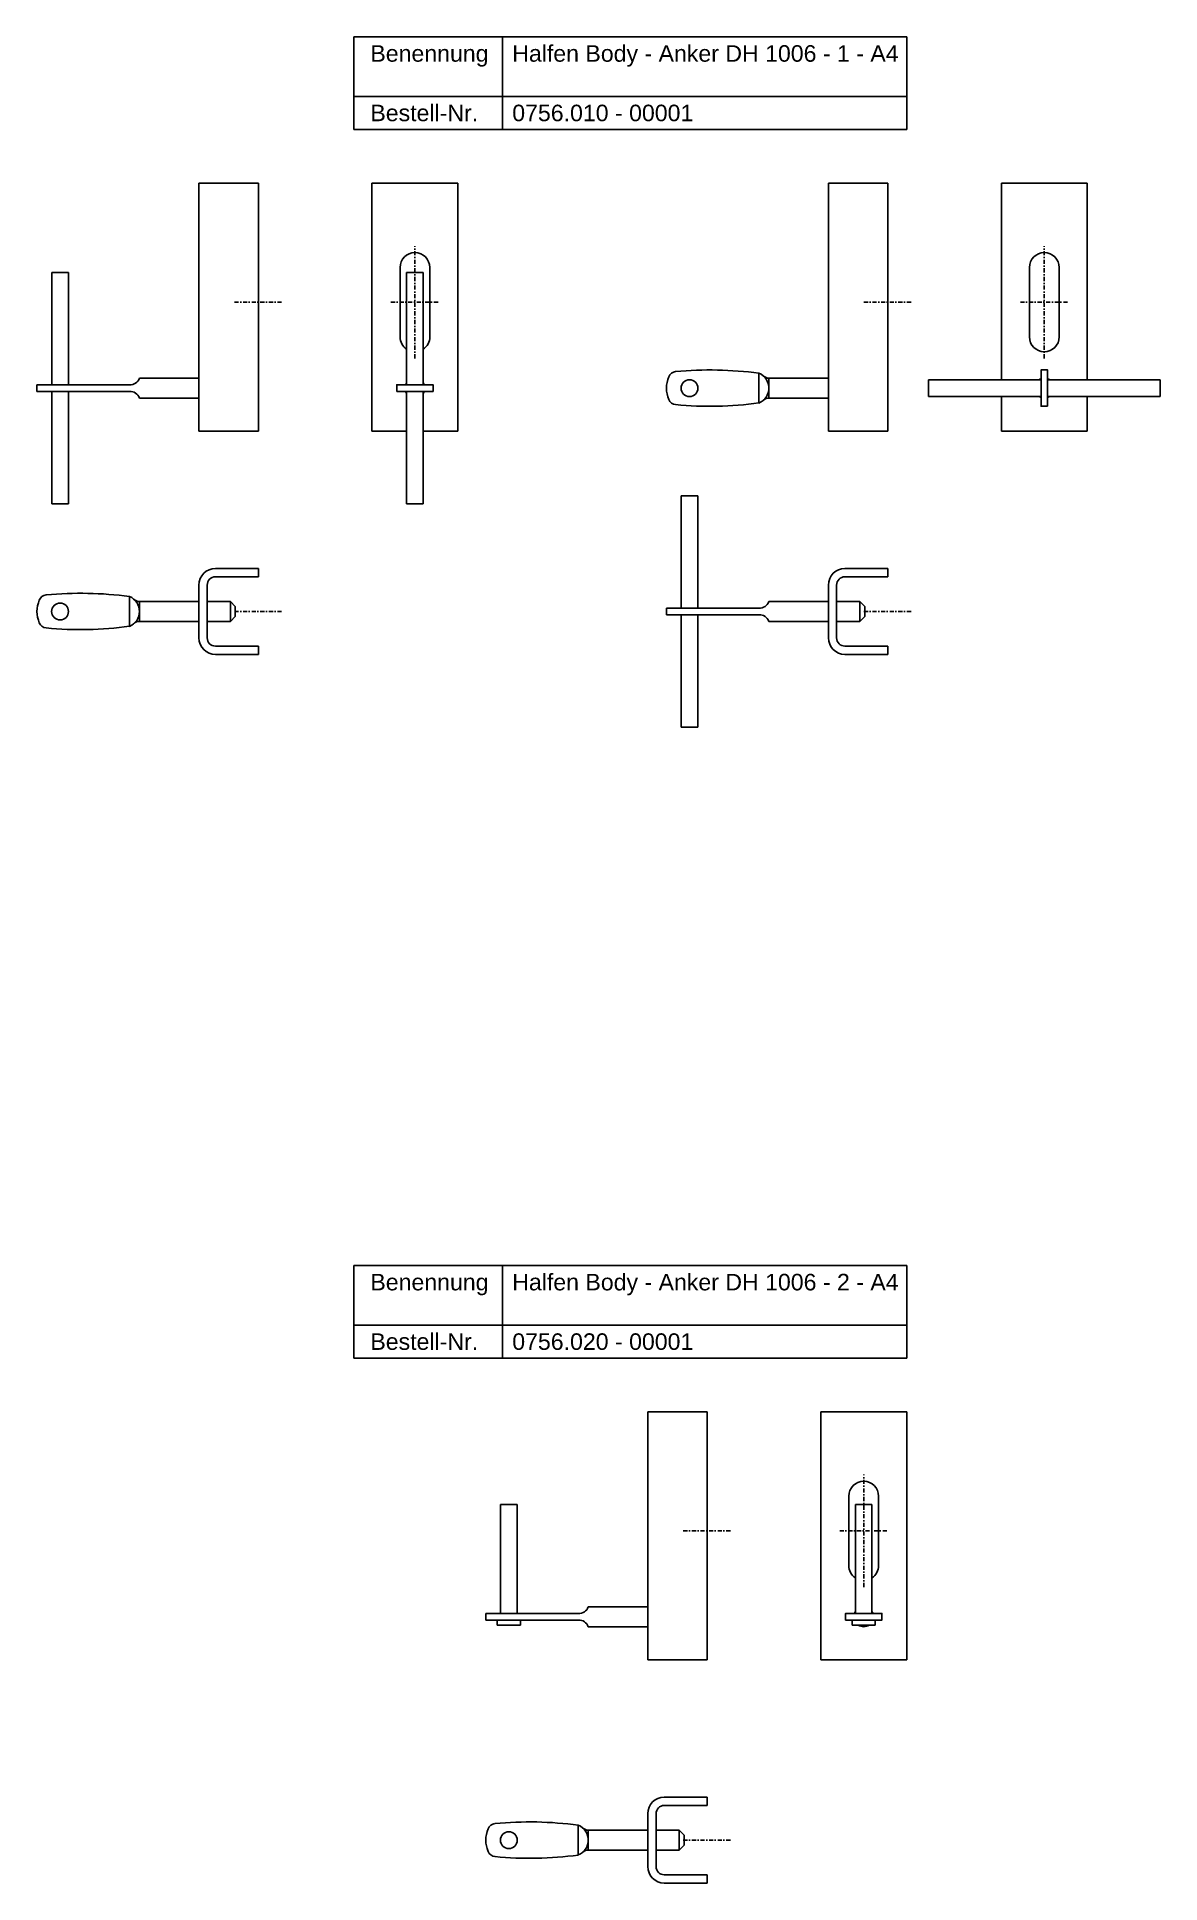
# Model space of a CAD drawing. Header units: millimetres. Extents: x -1741 to -1401, y 268 to 826.
import ezdxf

# ---------------------------------------------------------------- set-up
doc = ezdxf.new("R2010")
doc.units = ezdxf.units.MM
doc.header["$LTSCALE"] = 10
doc.linetypes.add('STRICHPUNKT2', pattern=[0.5, 0.25, -0.125, 0, -0.125])
doc.layers.add('HALFEN', color=2, linetype='Continuous')
doc.styles.add('ARIAL50', font='ARIAL.TTF', dxfattribs={"height": 5})

msp = doc.modelspace()

# ---------------------------------------------------------------- linework, layer by layer
at = {"layer": 'HALFEN'}
for p, q in [((-1645.28, 826.41), (-1478.08, 826.41)), ((-1645.28, 798.41), (-1645.28, 826.41)), ((-1600.32, 798.41), (-1600.32, 826.41)), ((-1478.08, 798.41), (-1478.08, 826.41)), ((-1645.28, 808.41), (-1478.08, 808.41)), ((-1645.28, 798.41), (-1478.08, 798.41)), ((-1692.13, 707.15), (-1692.13, 782.15)), ((-1692.13, 782.15), (-1674.13, 782.15)), ((-1674.13, 707.15), (-1674.13, 782.15)), ((-1639.81, 782.15), (-1613.81, 782.15)), ((-1639.81, 707.15), (-1639.81, 782.15)), ((-1613.81, 707.15), (-1613.81, 782.15)), ((-1501.76, 707.15), (-1501.76, 782.15)), ((-1501.76, 782.15), (-1483.76, 782.15)), ((-1483.76, 707.15), (-1483.76, 782.15)), ((-1449.45, 782.15), (-1423.45, 782.15)), ((-1449.45, 722.65), (-1449.45, 782.15)), ((-1423.45, 722.65), (-1423.45, 782.15)), ((-1736.63, 721.15), (-1736.63, 755.15)), ((-1731.63, 755.15), (-1736.63, 755.15)), ((-1731.63, 721.15), (-1731.63, 755.15)), ((-1631.31, 756.65), (-1631.31, 735.65)), ((-1629.31, 721.15), (-1629.31, 755.15)), ((-1629.31, 755.15), (-1624.31, 755.15)), ((-1624.31, 721.15), (-1624.31, 755.15)), ((-1622.31, 735.65), (-1622.31, 756.65)), ((-1440.95, 756.65), (-1440.95, 735.65)), ((-1431.95, 735.65), (-1431.95, 756.65)), ((-1741.13, 721.15), (-1713.13, 721.15)), ((-1741.13, 719.15), (-1741.13, 721.15)), ((-1692.13, 723.15), (-1710.13, 723.15)), ((-1522.76, 715.65), (-1522.76, 724.65)), ((-1501.76, 723.15), (-1519.76, 723.15)), ((-1519.76, 723.15), (-1519.76, 717.15)), ((-1437.45, 722.65), (-1471.45, 722.65)), ((-1471.45, 717.65), (-1471.45, 722.65)), ((-1401.45, 722.65), (-1435.45, 722.65)), ((-1401.45, 717.65), (-1401.45, 722.65)), ((-1713.13, 719.15), (-1741.13, 719.15)), ((-1736.63, 685.15), (-1736.63, 719.15)), ((-1731.63, 685.15), (-1731.63, 719.15)), ((-1710.13, 717.15), (-1692.13, 717.15)), ((-1629.31, 685.15), (-1629.31, 719.15)), ((-1624.31, 685.15), (-1624.31, 719.15)), ((-1519.76, 717.15), (-1501.76, 717.15)), ((-1437.45, 717.65), (-1471.45, 717.65)), ((-1449.45, 707.15), (-1449.45, 717.65)), ((-1401.45, 717.65), (-1435.45, 717.65)), ((-1423.45, 707.15), (-1423.45, 717.65)), ((-1692.13, 707.15), (-1674.13, 707.15)), ((-1639.81, 707.15), (-1629.31, 707.15)), ((-1624.31, 707.15), (-1613.81, 707.15)), ((-1501.76, 707.15), (-1483.76, 707.15)), ((-1449.45, 707.15), (-1423.45, 707.15)), ((-1546.26, 653.58), (-1546.26, 687.58)), ((-1541.26, 687.58), (-1546.26, 687.58)), ((-1541.26, 653.58), (-1541.26, 687.58)), ((-1731.63, 685.15), (-1736.63, 685.15)), ((-1629.31, 685.15), (-1624.31, 685.15)), ((-1687.13, 665.58), (-1674.13, 665.58)), ((-1674.13, 665.58), (-1674.13, 663.08)), ((-1496.76, 665.58), (-1483.76, 665.58)), ((-1483.76, 665.58), (-1483.76, 663.08)), ((-1692.13, 660.58), (-1692.13, 644.58)), ((-1689.63, 660.58), (-1689.63, 644.58)), ((-1687.13, 663.08), (-1674.13, 663.08)), ((-1501.76, 660.58), (-1501.76, 644.58)), ((-1499.26, 660.58), (-1499.26, 644.58)), ((-1496.76, 663.08), (-1483.76, 663.08)), ((-1713.13, 648.08), (-1713.13, 657.08)), ((-1710.13, 655.58), (-1710.13, 649.58)), ((-1692.13, 655.58), (-1710.13, 655.58)), ((-1682.63, 655.58), (-1689.63, 655.58)), ((-1681.13, 654.08), (-1682.63, 655.58)), ((-1682.63, 655.58), (-1682.63, 649.58)), ((-1681.13, 651.08), (-1681.13, 654.08)), ((-1550.76, 653.58), (-1522.76, 653.58)), ((-1550.76, 651.58), (-1550.76, 653.58)), ((-1501.76, 655.58), (-1519.76, 655.58)), ((-1492.26, 655.58), (-1499.26, 655.58)), ((-1490.76, 654.08), (-1492.26, 655.58)), ((-1492.26, 655.58), (-1492.26, 649.58)), ((-1490.76, 651.08), (-1490.76, 654.08)), ((-1710.13, 649.58), (-1692.13, 649.58)), ((-1689.63, 649.58), (-1682.63, 649.58)), ((-1682.63, 649.58), (-1681.13, 651.08)), ((-1522.76, 651.58), (-1550.76, 651.58)), ((-1546.26, 617.58), (-1546.26, 651.58)), ((-1541.26, 617.58), (-1541.26, 651.58)), ((-1519.76, 649.58), (-1501.76, 649.58)), ((-1499.26, 649.58), (-1492.26, 649.58)), ((-1492.26, 649.58), (-1490.76, 651.08)), ((-1687.13, 642.08), (-1674.13, 642.08)), ((-1687.13, 639.58), (-1674.13, 639.58)), ((-1674.13, 642.08), (-1674.13, 639.58)), ((-1496.76, 642.08), (-1483.76, 642.08)), ((-1496.76, 639.58), (-1483.76, 639.58)), ((-1483.76, 642.08), (-1483.76, 639.58)), ((-1541.26, 617.58), (-1546.26, 617.58)), ((-1645.28, 454.66), (-1478.08, 454.66)), ((-1645.28, 426.66), (-1645.28, 454.66)), ((-1600.32, 426.66), (-1600.32, 454.66)), ((-1478.08, 426.66), (-1478.08, 454.66)), ((-1645.28, 436.66), (-1478.08, 436.66)), ((-1645.28, 426.66), (-1478.08, 426.66)), ((-1556.39, 335.4), (-1556.39, 410.4)), ((-1556.39, 410.4), (-1538.39, 410.4)), ((-1538.39, 335.4), (-1538.39, 410.4)), ((-1504.08, 410.4), (-1478.08, 410.4)), ((-1504.08, 335.4), (-1504.08, 410.4)), ((-1478.08, 335.4), (-1478.08, 410.4)), ((-1600.89, 382.4), (-1600.89, 349.4)), ((-1595.89, 382.4), (-1600.89, 382.4)), ((-1595.89, 349.4), (-1595.89, 382.4)), ((-1495.58, 384.9), (-1495.58, 363.9)), ((-1493.58, 382.4), (-1493.58, 349.4)), ((-1488.58, 382.4), (-1493.58, 382.4)), ((-1488.58, 349.4), (-1488.58, 382.4)), ((-1486.58, 363.9), (-1486.58, 384.9)), ((-1605.39, 349.4), (-1577.39, 349.4)), ((-1605.39, 347.4), (-1605.39, 349.4)), ((-1577.39, 347.4), (-1605.39, 347.4)), ((-1601.89, 347.4), (-1601.89, 345.9)), ((-1594.89, 345.9), (-1594.89, 347.4)), ((-1556.39, 351.4), (-1574.39, 351.4)), ((-1494.58, 347.4), (-1494.58, 345.9)), ((-1487.58, 345.9), (-1487.58, 347.4)), ((-1594.89, 345.9), (-1601.89, 345.9)), ((-1574.39, 345.4), (-1556.39, 345.4)), ((-1487.58, 345.9), (-1494.58, 345.9)), ((-1556.39, 335.4), (-1538.39, 335.4)), ((-1504.08, 335.4), (-1478.08, 335.4)), ((-1551.39, 293.83), (-1538.39, 293.83)), ((-1551.39, 291.33), (-1538.39, 291.33)), ((-1538.39, 293.83), (-1538.39, 291.33)), ((-1577.39, 276.33), (-1577.39, 285.33)), ((-1556.39, 288.83), (-1556.39, 272.83)), ((-1553.89, 288.83), (-1553.89, 272.83)), ((-1556.39, 283.83), (-1574.39, 283.83)), ((-1574.39, 283.83), (-1574.39, 277.83)), ((-1546.89, 283.83), (-1553.89, 283.83)), ((-1545.39, 282.33), (-1546.89, 283.83)), ((-1546.89, 283.83), (-1546.89, 277.83)), ((-1546.89, 277.83), (-1545.39, 279.33)), ((-1545.39, 279.33), (-1545.39, 282.33)), ((-1574.39, 277.83), (-1556.39, 277.83)), ((-1553.89, 277.83), (-1546.89, 277.83)), ((-1551.39, 270.33), (-1538.39, 270.33)), ((-1538.39, 270.33), (-1538.39, 267.83)), ((-1551.39, 267.83), (-1538.39, 267.83))]:
    msp.add_line(p, q, dxfattribs=at)
at = {"layer": 'HALFEN', "color": 1, "linetype": 'STRICHPUNKT2', "ltscale": 0.5}
for p, q in [((-1626.81, 729.15), (-1626.81, 763.15)), ((-1436.45, 729.15), (-1436.45, 763.15)), ((-1681.38, 746.15), (-1666.88, 746.15)), ((-1634.06, 746.15), (-1619.56, 746.15)), ((-1491.01, 746.15), (-1476.51, 746.15)), ((-1443.7, 746.15), (-1429.2, 746.15)), ((-1681.38, 652.58), (-1666.88, 652.58)), ((-1491.01, 652.58), (-1476.51, 652.58)), ((-1491.08, 357.4), (-1491.08, 391.4)), ((-1545.64, 374.4), (-1531.14, 374.4)), ((-1498.33, 374.4), (-1483.83, 374.4)), ((-1545.64, 280.83), (-1531.14, 280.83))]:
    msp.add_line(p, q, dxfattribs=at)
at = {"layer": 'HALFEN'}
for points in [[(-1632.31, 719.15), (-1621.31, 719.15), (-1621.31, 721.15), (-1632.31, 721.15)], [(-1435.45, 714.65), (-1435.45, 725.65), (-1437.45, 725.65), (-1437.45, 714.65)], [(-1496.58, 347.4), (-1485.58, 347.4), (-1485.58, 349.4), (-1496.58, 349.4)]]:
    msp.add_lwpolyline(points, close=True, dxfattribs=at)
for centre in [(-1543.76, 720.15), (-1734.13, 652.58), (-1598.39, 280.83)]:
    msp.add_circle(centre, 2.55, dxfattribs=at)
for centre, radius, start, end in [((-1626.81, 756.65), 4.5, 0, 180), ((-1436.45, 756.65), 4.5, 0, 180), ((-1626.81, 735.65), 4.5, 180, 236.251), ((-1626.81, 735.65), 4.5, 303.749, 0), ((-1436.45, 735.65), 4.5, 180, 0), ((-1712.96, 724.14), 3, 266.7539, 340.6263), ((-1626.81, 720.15), 3, 146.4427, 160.5288), ((-1626.81, 720.15), 3, 19.4712, 33.5573), ((-1540.11, 719.72), 10.66, 158.8429, 177.669), ((-1547.72, 722.66), 2.5, 95.5141, 158.8429), ((-1537.5, 616.81), 108.84, 82.2164, 95.5141), ((-1524.64, 720.15), 4.88, 292.6319, 67.3681), ((-1519.67, 725.77), 2.62, 229.1822, 268.1011), ((-1436.45, 720.15), 3, 109.4712, 123.5573), ((-1436.45, 720.15), 3, 56.4427, 70.5288), ((-1712.96, 716.15), 3, 19.3737, 93.2461), ((-1626.81, 720.15), 3, 199.4712, 213.5573), ((-1626.81, 720.15), 3, 326.4427, 340.5288), ((-1540.11, 720.58), 10.66, 182.331, 201.1571), ((-1547.72, 717.64), 2.5, 201.1571, 264.4859), ((-1537.5, 823.49), 108.84, 264.4859, 277.7836), ((-1519.67, 714.53), 2.62, 91.8989, 130.8178), ((-1436.45, 720.15), 3, 236.4427, 250.5288), ((-1436.45, 720.15), 3, 289.4712, 303.5573), ((-1687.13, 660.58), 5, 90, 180), ((-1496.76, 660.58), 5, 90, 180), ((-1687.13, 660.58), 2.5, 90, 180), ((-1496.76, 660.58), 2.5, 90, 180), ((-1730.48, 652.15), 10.66, 158.8429, 177.669), ((-1738.09, 655.09), 2.5, 95.5141, 158.8429), ((-1727.87, 549.24), 108.84, 82.2164, 95.5141), ((-1715, 652.58), 4.88, 292.6319, 67.3681), ((-1710.04, 658.2), 2.62, 229.1822, 268.1011), ((-1522.59, 656.58), 3, 266.7539, 340.6263), ((-1730.48, 653.01), 10.66, 182.331, 201.1571), ((-1738.09, 650.07), 2.5, 201.1571, 264.4859), ((-1727.87, 755.92), 108.84, 264.4859, 277.7836), ((-1710.04, 646.96), 2.62, 91.8989, 130.8178), ((-1522.59, 648.59), 3, 19.3737, 93.2461), ((-1687.13, 644.58), 5, 180, 270), ((-1687.13, 644.58), 2.5, 180, 270), ((-1496.76, 644.58), 5, 180, 270), ((-1496.76, 644.58), 2.5, 180, 270), ((-1491.08, 384.9), 4.5, 0, 180), ((-1491.08, 363.9), 4.5, 180, 236.251), ((-1491.08, 363.9), 4.5, 303.749, 0), ((-1577.22, 352.39), 3, 266.7539, 340.6263), ((-1577.22, 344.4), 3, 19.3737, 93.2461), ((-1491.08, 348.4), 3, 146.4427, 160.5288), ((-1491.08, 348.4), 3, 19.4712, 33.5573), ((-1491.08, 348.4), 3, 236.4427, 303.5573), ((-1551.39, 288.83), 5, 90, 180), ((-1551.39, 288.83), 2.5, 90, 180), ((-1602.35, 283.34), 2.5, 95.5141, 158.8429), ((-1592.13, 177.49), 108.84, 82.2164, 95.5141), ((-1579.27, 280.83), 4.88, 292.6319, 67.3681), ((-1594.74, 280.39), 10.66, 158.8429, 177.669), ((-1594.74, 281.26), 10.66, 182.331, 201.1571), ((-1574.31, 286.45), 2.62, 229.1822, 268.1011), ((-1602.35, 278.32), 2.5, 201.1571, 264.4859), ((-1592.13, 384.16), 108.84, 264.4859, 277.7836), ((-1574.31, 275.21), 2.62, 91.8989, 130.8178), ((-1551.39, 272.83), 5, 180, 270), ((-1551.39, 272.83), 2.5, 180, 270)]:
    msp.add_arc(centre, radius, start, end, dxfattribs=at)

# ---------------------------------------------------------------- texts
at = {"layer": 'HALFEN', "style": 'ARIAL50'}
for s, p in [('Benennung', (-1640.28, 818.91)), ('Halfen Body - Anker DH 1006 - 1 - A4', (-1597.37, 818.91)), ('Bestell-Nr.', (-1640.28, 800.91)), ('0756.010 - 00001', (-1597.37, 800.91)), ('Benennung', (-1640.28, 447.16)), ('Halfen Body - Anker DH 1006 - 2 - A4', (-1597.37, 447.16)), ('Bestell-Nr.', (-1640.28, 429.16)), ('0756.020 - 00001', (-1597.37, 429.16))]:
    msp.add_text(s, height=5, dxfattribs=at).set_placement(p)

doc.saveas('drawing.dxf')
